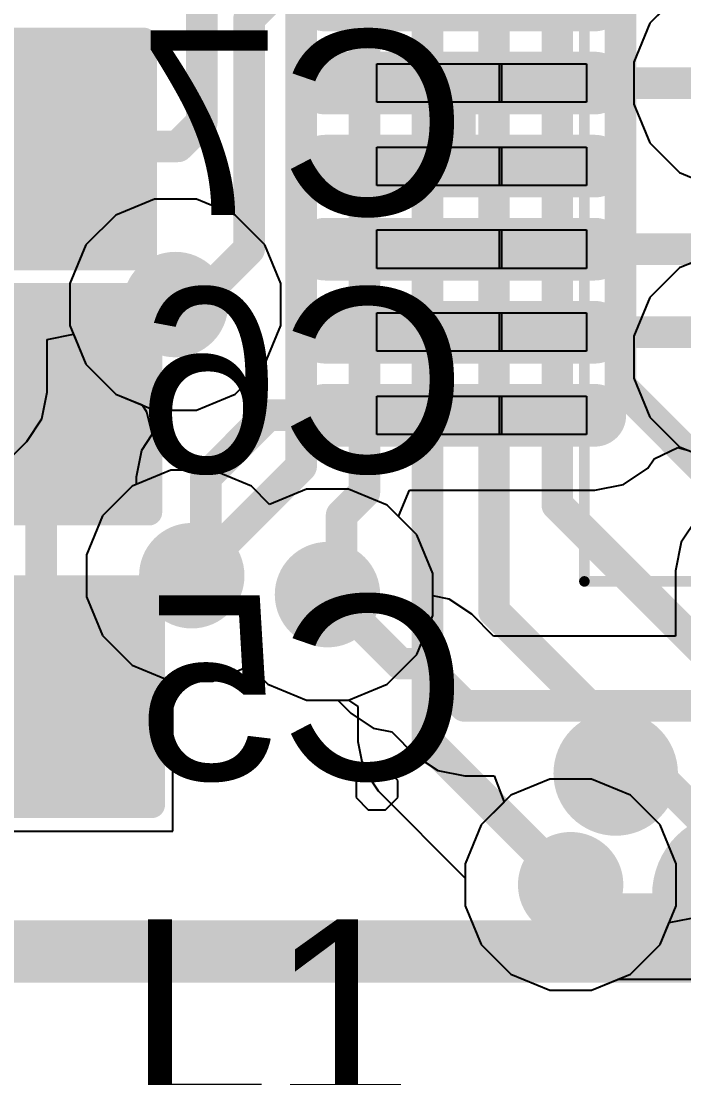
# Model space of a CAD drawing. Header units: inches. Extents: x -1 to 1.07, y -0.9 to 1.08.
# Drawn here: x -0.6433 to -0.5175, y -0.5216 to -0.3213 of the extents above; entities that cross this region are included whole.
import ezdxf

# ---------------------------------------------------------------- set-up
doc = ezdxf.new("R2010")
doc.units = ezdxf.units.IN
doc.header["$MEASUREMENT"] = 0
for name, color, linetype in [('BottomLayer', 5, 'Continuous'), ('BottomOverlay', 54, 'Continuous'), ('BottomPaste', 16, 'Continuous'), ('BottomSolder', 6, 'Continuous'), ('Mechanical15', 56, 'Continuous'), ('Mechanical6', 56, 'Continuous'), ('MidLayer1', 16, 'Continuous'), ('MidLayer2', 76, 'Continuous'), ('TopLayer', 1, 'Continuous'), ('TopOverlay', 2, 'Continuous'), ('TopPaste', 8, 'Continuous'), ('TopSolder', 216, 'Continuous'), ('ViaHoleLayer', 16, 'Continuous')]:
    doc.layers.add(name, color=color, linetype=linetype)
doc.styles.add('Arial', font='', dxfattribs={"height": 0.2})
doc.styles.get('Arial').set_extended_font_data('Arial')

# ---------------------------------------------------------------- blocks, each defined once
blk = doc.blocks.new('IC_V3S_22')
at = {"layer": 'TopLayer'}
h = blk.add_hatch(color=1, dxfattribs=at)
edge = h.paths.add_edge_path()
edge.add_arc((-0.31979, -0.1811), 0.003937, 90, 270)
edge.add_line((-0.31979, -0.185037), (-0.26861, -0.185037))
edge.add_arc((-0.26861, -0.1811), 0.003937, 270, 450)
edge.add_line((-0.26861, -0.177163), (-0.31979, -0.177163))
h = blk.add_hatch(color=1, dxfattribs=at)
edge = h.paths.add_edge_path()
edge.add_arc((-0.31979, -0.19685), 0.003937, 90, 270)
edge.add_line((-0.31979, -0.200787), (-0.26861, -0.200787))
edge.add_arc((-0.26861, -0.19685), 0.003937, 270, 450)
edge.add_line((-0.26861, -0.192913), (-0.31979, -0.192913))
h = blk.add_hatch(color=1, dxfattribs=at)
edge = h.paths.add_edge_path()
edge.add_arc((-0.31979, -0.2126), 0.003937, 90, 270)
edge.add_line((-0.31979, -0.216537), (-0.26861, -0.216537))
edge.add_arc((-0.26861, -0.2126), 0.003937, 270, 450)
edge.add_line((-0.26861, -0.208663), (-0.31979, -0.208663))
h = blk.add_hatch(color=1, dxfattribs=at)
edge = h.paths.add_edge_path()
edge.add_arc((-0.31979, -0.22835), 0.003937, 90, 270)
edge.add_line((-0.31979, -0.232287), (-0.26861, -0.232287))
edge.add_arc((-0.26861, -0.22835), 0.003937, 270, 450)
edge.add_line((-0.26861, -0.224413), (-0.31979, -0.224413))
h = blk.add_hatch(color=1, dxfattribs=at)
edge = h.paths.add_edge_path()
edge.add_arc((-0.31979, -0.2441), 0.003937, 90, 270)
edge.add_line((-0.31979, -0.248037), (-0.26861, -0.248037))
edge.add_arc((-0.26861, -0.2441), 0.003937, 270, 450)
edge.add_line((-0.26861, -0.240163), (-0.31979, -0.240163))
at = {"layer": 'TopPaste'}
h = blk.add_hatch(color=8, dxfattribs=at)
edge = h.paths.add_edge_path()
edge.add_arc((-0.31979, -0.1811), 0.003937, 90, 270)
edge.add_line((-0.31979, -0.185037), (-0.26861, -0.185037))
edge.add_arc((-0.26861, -0.1811), 0.003937, 270, 450)
edge.add_line((-0.26861, -0.177163), (-0.31979, -0.177163))
h = blk.add_hatch(color=8, dxfattribs=at)
edge = h.paths.add_edge_path()
edge.add_arc((-0.31979, -0.19685), 0.003937, 90, 270)
edge.add_line((-0.31979, -0.200787), (-0.26861, -0.200787))
edge.add_arc((-0.26861, -0.19685), 0.003937, 270, 450)
edge.add_line((-0.26861, -0.192913), (-0.31979, -0.192913))
h = blk.add_hatch(color=8, dxfattribs=at)
edge = h.paths.add_edge_path()
edge.add_arc((-0.31979, -0.2126), 0.003937, 90, 270)
edge.add_line((-0.31979, -0.216537), (-0.26861, -0.216537))
edge.add_arc((-0.26861, -0.2126), 0.003937, 270, 450)
edge.add_line((-0.26861, -0.208663), (-0.31979, -0.208663))
h = blk.add_hatch(color=8, dxfattribs=at)
edge = h.paths.add_edge_path()
edge.add_arc((-0.31979, -0.22835), 0.003937, 90, 270)
edge.add_line((-0.31979, -0.232287), (-0.26861, -0.232287))
edge.add_arc((-0.26861, -0.22835), 0.003937, 270, 450)
edge.add_line((-0.26861, -0.224413), (-0.31979, -0.224413))
h = blk.add_hatch(color=8, dxfattribs=at)
edge = h.paths.add_edge_path()
edge.add_arc((-0.31979, -0.2441), 0.003937, 90, 270)
edge.add_line((-0.31979, -0.248037), (-0.26861, -0.248037))
edge.add_arc((-0.26861, -0.2441), 0.003937, 270, 450)
edge.add_line((-0.26861, -0.240163), (-0.31979, -0.240163))
at = {"layer": 'TopSolder'}
h = blk.add_hatch(color=216, dxfattribs=at)
edge = h.paths.add_edge_path()
edge.add_arc((-0.31979, -0.16535), 0.005937, 90, 270)
edge.add_line((-0.31979, -0.171287), (-0.26861, -0.171287))
edge.add_arc((-0.26861, -0.16535), 0.005937, 270, 450)
edge.add_line((-0.26861, -0.159413), (-0.31979, -0.159413))
h = blk.add_hatch(color=216, dxfattribs=at)
edge = h.paths.add_edge_path()
edge.add_arc((-0.31979, -0.1811), 0.005937, 90, 270)
edge.add_line((-0.31979, -0.187037), (-0.26861, -0.187037))
edge.add_arc((-0.26861, -0.1811), 0.005937, 270, 450)
edge.add_line((-0.26861, -0.175163), (-0.31979, -0.175163))
h = blk.add_hatch(color=216, dxfattribs=at)
edge = h.paths.add_edge_path()
edge.add_arc((-0.31979, -0.19685), 0.005937, 90, 270)
edge.add_line((-0.31979, -0.202787), (-0.26861, -0.202787))
edge.add_arc((-0.26861, -0.19685), 0.005937, 270, 450)
edge.add_line((-0.26861, -0.190913), (-0.31979, -0.190913))
h = blk.add_hatch(color=216, dxfattribs=at)
edge = h.paths.add_edge_path()
edge.add_arc((-0.31979, -0.2126), 0.005937, 90, 270)
edge.add_line((-0.31979, -0.218537), (-0.26861, -0.218537))
edge.add_arc((-0.26861, -0.2126), 0.005937, 270, 450)
edge.add_line((-0.26861, -0.206663), (-0.31979, -0.206663))
h = blk.add_hatch(color=216, dxfattribs=at)
edge = h.paths.add_edge_path()
edge.add_arc((-0.31979, -0.22835), 0.005937, 90, 270)
edge.add_line((-0.31979, -0.234287), (-0.26861, -0.234287))
edge.add_arc((-0.26861, -0.22835), 0.005937, 270, 450)
edge.add_line((-0.26861, -0.222413), (-0.31979, -0.222413))
h = blk.add_hatch(color=216, dxfattribs=at)
edge = h.paths.add_edge_path()
edge.add_arc((-0.31979, -0.2441), 0.005937, 90, 270)
edge.add_line((-0.31979, -0.250037), (-0.26861, -0.250037))
edge.add_arc((-0.26861, -0.2441), 0.005937, 270, 450)
edge.add_line((-0.26861, -0.238163), (-0.31979, -0.238163))
at = {"layer": 'Mechanical15'}
for p, q in [((-0.309961, -0.184742), (-0.309961, -0.177458)), ((-0.309961, -0.177458), (-0.286339, -0.177458)), ((-0.286732, -0.184742), (-0.286732, -0.177458)), ((-0.286732, -0.177458), (-0.270197, -0.177458)), ((-0.286339, -0.177458), (-0.286339, -0.184742)), ((-0.270197, -0.177458), (-0.270197, -0.184742)), ((-0.309961, -0.184742), (-0.309961, -0.184742)), ((-0.286339, -0.184742), (-0.309961, -0.184742)), ((-0.286732, -0.184742), (-0.286732, -0.184742)), ((-0.270197, -0.184742), (-0.286732, -0.184742)), ((-0.309961, -0.200542), (-0.309961, -0.193258)), ((-0.309961, -0.193258), (-0.286339, -0.193258)), ((-0.286732, -0.200542), (-0.286732, -0.193258)), ((-0.286732, -0.193258), (-0.270197, -0.193258)), ((-0.286339, -0.193258), (-0.286339, -0.200542)), ((-0.270197, -0.193258), (-0.270197, -0.200542)), ((-0.309961, -0.200542), (-0.309961, -0.200542)), ((-0.286339, -0.200542), (-0.309961, -0.200542)), ((-0.286732, -0.200542), (-0.286732, -0.200542)), ((-0.270197, -0.200542), (-0.286732, -0.200542)), ((-0.309961, -0.216242), (-0.309961, -0.208958)), ((-0.309961, -0.208958), (-0.286339, -0.208958)), ((-0.286732, -0.216242), (-0.286732, -0.208958)), ((-0.286732, -0.208958), (-0.270197, -0.208958)), ((-0.286339, -0.208958), (-0.286339, -0.216242)), ((-0.270197, -0.208958), (-0.270197, -0.216242)), ((-0.309961, -0.216242), (-0.309961, -0.216242)), ((-0.286339, -0.216242), (-0.309961, -0.216242)), ((-0.286732, -0.216242), (-0.286732, -0.216242)), ((-0.270197, -0.216242), (-0.286732, -0.216242)), ((-0.309961, -0.231942), (-0.309961, -0.224658)), ((-0.309961, -0.224658), (-0.286339, -0.224658)), ((-0.286732, -0.231942), (-0.286732, -0.224658)), ((-0.286732, -0.224658), (-0.270197, -0.224658)), ((-0.286339, -0.224658), (-0.286339, -0.231942)), ((-0.270197, -0.224658), (-0.270197, -0.231942)), ((-0.309961, -0.231942), (-0.309961, -0.231942)), ((-0.286339, -0.231942), (-0.309961, -0.231942)), ((-0.286732, -0.231942), (-0.286732, -0.231942)), ((-0.270197, -0.231942), (-0.286732, -0.231942)), ((-0.309961, -0.247742), (-0.309961, -0.240458)), ((-0.309961, -0.240458), (-0.286339, -0.240458)), ((-0.286732, -0.247742), (-0.286732, -0.240458)), ((-0.286732, -0.240458), (-0.270197, -0.240458)), ((-0.286339, -0.240458), (-0.286339, -0.247742)), ((-0.270197, -0.240458), (-0.270197, -0.247742)), ((-0.309961, -0.247742), (-0.309961, -0.247742)), ((-0.286339, -0.247742), (-0.309961, -0.247742)), ((-0.286732, -0.247742), (-0.286732, -0.247742)), ((-0.270197, -0.247742), (-0.286732, -0.247742)), ((-0.311591, -0.311022), (-0.313899, -0.313329)), ((-0.308329, -0.311022), (-0.311591, -0.311022)), ((-0.306022, -0.313329), (-0.308329, -0.311022)), ((-0.313899, -0.313329), (-0.313899, -0.31496)), ((-0.306022, -0.31496), (-0.306022, -0.313329)), ((-0.313899, -0.31496), (-0.313899, -0.316591)), ((-0.306022, -0.31496), (-0.306022, -0.31496)), ((-0.306022, -0.316591), (-0.306022, -0.31496)), ((-0.306022, -0.31496), (-0.306022, -0.31496)), ((-0.313899, -0.316591), (-0.311591, -0.318898)), ((-0.308329, -0.318898), (-0.306022, -0.316591)), ((-0.311591, -0.318898), (-0.308329, -0.318898))]:
    blk.add_line(p, q, dxfattribs=at)
for points in [[(-0.270591, -0.275591, 0.002, 0.002, 0), (-0.270591, 0.275591, 0.002, 0.002, 0)], [(-0.270591, -0.275591, 0.002, 0.002, 0), (0.280591, -0.275591, 0.002, 0.002, 0)]]:
    blk.add_lwpolyline(points, format="xyseb", dxfattribs=at)
blk.add_lwpolyline([(-0.271091, -0.275591, 0.001, 0.001, 1), (-0.270091, -0.275591, 0.001, 0.001, 1)], format="xyseb", close=True, dxfattribs=at)
blk.add_lwpolyline([(-0.271091, -0.275591, 0.001, 0.001, 1), (-0.270091, -0.275591, 0.001, 0.001, 1)], format="xyseb", close=True, dxfattribs=at)
at = {"layer": 'Mechanical6'}
for points in [[(-0.23413, -0.335, 0.015748, 0.015748, 1), (-0.24987, -0.335, 0.015748, 0.015748, 1)], [(-0.253807, -0.335, 0.007874, 0.007874, 1), (-0.245933, -0.335, 0.007874, 0.007874, 1)]]:
    blk.add_lwpolyline(points, format="xyseb", close=True, dxfattribs=at)
at = {"layer": 'TopOverlay'}
blk.add_lwpolyline([(-0.2646, -0.3061, 0.011811, 0.011811, -236.2698449), (-0.2647, -0.3061, 0.011811, 0.011811, 0)], format="xyseb", dxfattribs=at)
for points in [[(-0.267653, -0.3061, 0.005906, 0.005906, 1), (-0.261747, -0.3061, 0.005906, 0.005906, 1)], [(-0.267553, -0.3061, 0.005906, 0.005906, 1), (-0.261647, -0.3061, 0.005906, 0.005906, 1)]]:
    blk.add_lwpolyline(points, format="xyseb", close=True, dxfattribs=at)
blk = doc.blocks.new('C0603_S_B_122')
at = {"layer": 'BottomLayer'}
for points in [[(-0.015, 0.015), (0.015, 0.015), (0.015, -0.015), (-0.015, -0.015)], [(0.04, 0.015), (0.07, 0.015), (0.07, -0.015), (0.04, -0.015)]]:
    blk.add_hatch(color=5, dxfattribs=at).paths.add_polyline_path(points)
at = {"layer": 'BottomPaste'}
for points in [[(-0.015, 0.015), (0.015, 0.015), (0.015, -0.015), (-0.015, -0.015)], [(0.04, 0.015), (0.07, 0.015), (0.07, -0.015), (0.04, -0.015)]]:
    blk.add_hatch(color=16, dxfattribs=at).paths.add_polyline_path(points)
at = {"layer": 'BottomSolder'}
for points in [[(-0.019, 0.019), (0.019, 0.019), (0.019, -0.019), (-0.019, -0.019)], [(0.036, 0.019), (0.074, 0.019), (0.074, -0.019), (0.036, -0.019)]]:
    blk.add_hatch(color=6, dxfattribs=at).paths.add_polyline_path(points)
at = {"layer": 'BottomOverlay'}
for points in [[(0.014, 0.021, 0.005, 0.005, 0), (-0.02, 0.021, 0.005, 0.005, 0)], [(-0.02, 0.01, 0.005, 0.005, 0), (-0.02, 0.021, 0.005, 0.005, 0)], [(0.076, 0.021, 0.005, 0.005, 0), (0.041, 0.021, 0.005, 0.005, 0)], [(0.076, 0.021, 0.005, 0.005, 0), (0.076, 0.011, 0.005, 0.005, 0)], [(-0.02, 0.01, 0.005, 0.005, 0), (-0.02, -0.02, 0.005, 0.005, 0)], [(0.076, -0.02, 0.005, 0.005, 0), (0.076, 0.011, 0.005, 0.005, 0)], [(0.02362, 0.00787, 0.005, 0.005, 0), (0.02362, -0.00787, 0.005, 0.005, 0)], [(0.0315, 0.00787, 0.005, 0.005, 0), (0.0315, -0.00787, 0.005, 0.005, 0)], [(0.015, -0.02, 0.005, 0.005, 0), (-0.02, -0.02, 0.005, 0.005, 0)], [(0.076, -0.02, 0.005, 0.005, 0), (0.04, -0.02, 0.005, 0.005, 0)]]:
    blk.add_lwpolyline(points, format="xyseb", dxfattribs=at)
for points in [[(-0.02125, 0.021, 0.0025, 0.0025, 1), (-0.01875, 0.021, 0.0025, 0.0025, 1)], [(-0.02125, 0.021, 0.0025, 0.0025, 1), (-0.01875, 0.021, 0.0025, 0.0025, 1)], [(0.01275, 0.021, 0.0025, 0.0025, 1), (0.01525, 0.021, 0.0025, 0.0025, 1)], [(0.03975, 0.021, 0.0025, 0.0025, 1), (0.04225, 0.021, 0.0025, 0.0025, 1)], [(0.07475, 0.021, 0.0025, 0.0025, 1), (0.07725, 0.021, 0.0025, 0.0025, 1)], [(0.07475, 0.021, 0.0025, 0.0025, 1), (0.07725, 0.021, 0.0025, 0.0025, 1)], [(-0.02125, 0.01, 0.0025, 0.0025, 1), (-0.01875, 0.01, 0.0025, 0.0025, 1)], [(-0.02125, 0.01, 0.0025, 0.0025, 1), (-0.01875, 0.01, 0.0025, 0.0025, 1)], [(0.07475, 0.011, 0.0025, 0.0025, 1), (0.07725, 0.011, 0.0025, 0.0025, 1)], [(0.07475, 0.011, 0.0025, 0.0025, 1), (0.07725, 0.011, 0.0025, 0.0025, 1)], [(0.02237, 0.00787, 0.0025, 0.0025, 1), (0.02487, 0.00787, 0.0025, 0.0025, 1)], [(0.03025, 0.00787, 0.0025, 0.0025, 1), (0.03275, 0.00787, 0.0025, 0.0025, 1)], [(0.02237, -0.00787, 0.0025, 0.0025, 1), (0.02487, -0.00787, 0.0025, 0.0025, 1)], [(0.03025, -0.00787, 0.0025, 0.0025, 1), (0.03275, -0.00787, 0.0025, 0.0025, 1)], [(-0.02125, -0.02, 0.0025, 0.0025, 1), (-0.01875, -0.02, 0.0025, 0.0025, 1)], [(-0.02125, -0.02, 0.0025, 0.0025, 1), (-0.01875, -0.02, 0.0025, 0.0025, 1)], [(0.01375, -0.02, 0.0025, 0.0025, 1), (0.01625, -0.02, 0.0025, 0.0025, 1)], [(0.03875, -0.02, 0.0025, 0.0025, 1), (0.04125, -0.02, 0.0025, 0.0025, 1)], [(0.07475, -0.02, 0.0025, 0.0025, 1), (0.07725, -0.02, 0.0025, 0.0025, 1)], [(0.07475, -0.02, 0.0025, 0.0025, 1), (0.07725, -0.02, 0.0025, 0.0025, 1)]]:
    blk.add_lwpolyline(points, format="xyseb", close=True, dxfattribs=at)
blk = doc.blocks.new('C0603_S_B_123')
at = {"layer": 'BottomLayer'}
for points in [[(-0.015, 0.015), (0.015, 0.015), (0.015, -0.015), (-0.015, -0.015)], [(0.04, 0.015), (0.07, 0.015), (0.07, -0.015), (0.04, -0.015)]]:
    blk.add_hatch(color=5, dxfattribs=at).paths.add_polyline_path(points)
at = {"layer": 'BottomPaste'}
for points in [[(-0.015, 0.015), (0.015, 0.015), (0.015, -0.015), (-0.015, -0.015)], [(0.04, 0.015), (0.07, 0.015), (0.07, -0.015), (0.04, -0.015)]]:
    blk.add_hatch(color=16, dxfattribs=at).paths.add_polyline_path(points)
at = {"layer": 'BottomSolder'}
for points in [[(-0.019, 0.019), (0.019, 0.019), (0.019, -0.019), (-0.019, -0.019)], [(0.036, 0.019), (0.074, 0.019), (0.074, -0.019), (0.036, -0.019)]]:
    blk.add_hatch(color=6, dxfattribs=at).paths.add_polyline_path(points)
at = {"layer": 'BottomOverlay'}
for points in [[(-0.02, 0.021, 0.005, 0.005, 0), (0.014, 0.021, 0.005, 0.005, 0)], [(-0.02, 0.021, 0.005, 0.005, 0), (-0.02, 0.01, 0.005, 0.005, 0)], [(0.041, 0.021, 0.005, 0.005, 0), (0.076, 0.021, 0.005, 0.005, 0)], [(0.076, 0.011, 0.005, 0.005, 0), (0.076, 0.021, 0.005, 0.005, 0)], [(-0.02, -0.02, 0.005, 0.005, 0), (-0.02, 0.01, 0.005, 0.005, 0)], [(0.076, 0.011, 0.005, 0.005, 0), (0.076, -0.02, 0.005, 0.005, 0)], [(0.02362, -0.00787, 0.005, 0.005, 0), (0.02362, 0.00787, 0.005, 0.005, 0)], [(0.0315, -0.00787, 0.005, 0.005, 0), (0.0315, 0.00787, 0.005, 0.005, 0)], [(-0.02, -0.02, 0.005, 0.005, 0), (0.015, -0.02, 0.005, 0.005, 0)], [(0.04, -0.02, 0.005, 0.005, 0), (0.076, -0.02, 0.005, 0.005, 0)]]:
    blk.add_lwpolyline(points, format="xyseb", dxfattribs=at)
for points in [[(-0.02125, 0.021, 0.0025, 0.0025, 1), (-0.01875, 0.021, 0.0025, 0.0025, 1)], [(-0.02125, 0.021, 0.0025, 0.0025, 1), (-0.01875, 0.021, 0.0025, 0.0025, 1)], [(0.01275, 0.021, 0.0025, 0.0025, 1), (0.01525, 0.021, 0.0025, 0.0025, 1)], [(0.03975, 0.021, 0.0025, 0.0025, 1), (0.04225, 0.021, 0.0025, 0.0025, 1)], [(0.07475, 0.021, 0.0025, 0.0025, 1), (0.07725, 0.021, 0.0025, 0.0025, 1)], [(0.07475, 0.021, 0.0025, 0.0025, 1), (0.07725, 0.021, 0.0025, 0.0025, 1)], [(-0.02125, 0.01, 0.0025, 0.0025, 1), (-0.01875, 0.01, 0.0025, 0.0025, 1)], [(-0.02125, 0.01, 0.0025, 0.0025, 1), (-0.01875, 0.01, 0.0025, 0.0025, 1)], [(0.07475, 0.011, 0.0025, 0.0025, 1), (0.07725, 0.011, 0.0025, 0.0025, 1)], [(0.07475, 0.011, 0.0025, 0.0025, 1), (0.07725, 0.011, 0.0025, 0.0025, 1)], [(0.02237, 0.00787, 0.0025, 0.0025, 1), (0.02487, 0.00787, 0.0025, 0.0025, 1)], [(0.03025, 0.00787, 0.0025, 0.0025, 1), (0.03275, 0.00787, 0.0025, 0.0025, 1)], [(0.02237, -0.00787, 0.0025, 0.0025, 1), (0.02487, -0.00787, 0.0025, 0.0025, 1)], [(0.03025, -0.00787, 0.0025, 0.0025, 1), (0.03275, -0.00787, 0.0025, 0.0025, 1)], [(-0.02125, -0.02, 0.0025, 0.0025, 1), (-0.01875, -0.02, 0.0025, 0.0025, 1)], [(-0.02125, -0.02, 0.0025, 0.0025, 1), (-0.01875, -0.02, 0.0025, 0.0025, 1)], [(0.01375, -0.02, 0.0025, 0.0025, 1), (0.01625, -0.02, 0.0025, 0.0025, 1)], [(0.03875, -0.02, 0.0025, 0.0025, 1), (0.04125, -0.02, 0.0025, 0.0025, 1)], [(0.07475, -0.02, 0.0025, 0.0025, 1), (0.07725, -0.02, 0.0025, 0.0025, 1)], [(0.07475, -0.02, 0.0025, 0.0025, 1), (0.07725, -0.02, 0.0025, 0.0025, 1)]]:
    blk.add_lwpolyline(points, format="xyseb", close=True, dxfattribs=at)
blk = doc.blocks.new('C0603_S_B_124')
at = {"layer": 'BottomLayer'}
for points in [[(-0.015, 0.015), (0.015, 0.015), (0.015, -0.015), (-0.015, -0.015)], [(0.04, 0.015), (0.07, 0.015), (0.07, -0.015), (0.04, -0.015)]]:
    blk.add_hatch(color=5, dxfattribs=at).paths.add_polyline_path(points)
at = {"layer": 'BottomPaste'}
for points in [[(-0.015, 0.015), (0.015, 0.015), (0.015, -0.015), (-0.015, -0.015)], [(0.04, 0.015), (0.07, 0.015), (0.07, -0.015), (0.04, -0.015)]]:
    blk.add_hatch(color=16, dxfattribs=at).paths.add_polyline_path(points)
at = {"layer": 'BottomSolder'}
for points in [[(-0.019, 0.019), (0.019, 0.019), (0.019, -0.019), (-0.019, -0.019)], [(0.036, 0.019), (0.074, 0.019), (0.074, -0.019), (0.036, -0.019)]]:
    blk.add_hatch(color=6, dxfattribs=at).paths.add_polyline_path(points)
at = {"layer": 'BottomOverlay'}
for points in [[(-0.02, 0.021, 0.005, 0.005, 0), (0.014, 0.021, 0.005, 0.005, 0)], [(-0.02, 0.021, 0.005, 0.005, 0), (-0.02, 0.01, 0.005, 0.005, 0)], [(0.041, 0.021, 0.005, 0.005, 0), (0.076, 0.021, 0.005, 0.005, 0)], [(0.076, 0.011, 0.005, 0.005, 0), (0.076, 0.021, 0.005, 0.005, 0)], [(-0.02, -0.02, 0.005, 0.005, 0), (-0.02, 0.01, 0.005, 0.005, 0)], [(0.076, 0.011, 0.005, 0.005, 0), (0.076, -0.02, 0.005, 0.005, 0)], [(0.02362, 0.00787, 0.005, 0.005, 0), (0.02362, -0.00787, 0.005, 0.005, 0)], [(0.0315, -0.00787, 0.005, 0.005, 0), (0.0315, 0.00787, 0.005, 0.005, 0)], [(-0.02, -0.02, 0.005, 0.005, 0), (0.015, -0.02, 0.005, 0.005, 0)], [(0.04, -0.02, 0.005, 0.005, 0), (0.076, -0.02, 0.005, 0.005, 0)]]:
    blk.add_lwpolyline(points, format="xyseb", dxfattribs=at)
for points in [[(-0.02125, 0.021, 0.0025, 0.0025, 1), (-0.01875, 0.021, 0.0025, 0.0025, 1)], [(-0.02125, 0.021, 0.0025, 0.0025, 1), (-0.01875, 0.021, 0.0025, 0.0025, 1)], [(0.01275, 0.021, 0.0025, 0.0025, 1), (0.01525, 0.021, 0.0025, 0.0025, 1)], [(0.03975, 0.021, 0.0025, 0.0025, 1), (0.04225, 0.021, 0.0025, 0.0025, 1)], [(0.07475, 0.021, 0.0025, 0.0025, 1), (0.07725, 0.021, 0.0025, 0.0025, 1)], [(0.07475, 0.021, 0.0025, 0.0025, 1), (0.07725, 0.021, 0.0025, 0.0025, 1)], [(-0.02125, 0.01, 0.0025, 0.0025, 1), (-0.01875, 0.01, 0.0025, 0.0025, 1)], [(-0.02125, 0.01, 0.0025, 0.0025, 1), (-0.01875, 0.01, 0.0025, 0.0025, 1)], [(0.07475, 0.011, 0.0025, 0.0025, 1), (0.07725, 0.011, 0.0025, 0.0025, 1)], [(0.07475, 0.011, 0.0025, 0.0025, 1), (0.07725, 0.011, 0.0025, 0.0025, 1)], [(0.02237, 0.00787, 0.0025, 0.0025, 1), (0.02487, 0.00787, 0.0025, 0.0025, 1)], [(0.03025, 0.00787, 0.0025, 0.0025, 1), (0.03275, 0.00787, 0.0025, 0.0025, 1)], [(0.02237, -0.00787, 0.0025, 0.0025, 1), (0.02487, -0.00787, 0.0025, 0.0025, 1)], [(0.03025, -0.00787, 0.0025, 0.0025, 1), (0.03275, -0.00787, 0.0025, 0.0025, 1)], [(-0.02125, -0.02, 0.0025, 0.0025, 1), (-0.01875, -0.02, 0.0025, 0.0025, 1)], [(-0.02125, -0.02, 0.0025, 0.0025, 1), (-0.01875, -0.02, 0.0025, 0.0025, 1)], [(0.01375, -0.02, 0.0025, 0.0025, 1), (0.01625, -0.02, 0.0025, 0.0025, 1)], [(0.03875, -0.02, 0.0025, 0.0025, 1), (0.04125, -0.02, 0.0025, 0.0025, 1)], [(0.07475, -0.02, 0.0025, 0.0025, 1), (0.07725, -0.02, 0.0025, 0.0025, 1)], [(0.07475, -0.02, 0.0025, 0.0025, 1), (0.07725, -0.02, 0.0025, 0.0025, 1)]]:
    blk.add_lwpolyline(points, format="xyseb", close=True, dxfattribs=at)

msp = doc.modelspace()

# ---------------------------------------------------------------- hatches: boundary and pattern name
at = {"layer": 'BottomLayer'}
h = msp.add_hatch(color=5, dxfattribs=at)
edge = h.paths.add_edge_path()
edge.add_arc((-0.614, -0.375), 0.01, 0, 360)
h = msp.add_hatch(color=5, dxfattribs=at)
edge = h.paths.add_edge_path()
edge.add_arc((-0.61089, -0.42641), 0.01, 0, 360)
h = msp.add_hatch(color=5, dxfattribs=at)
edge = h.paths.add_edge_path()
edge.add_arc((-0.58514, -0.43), 0.01, 0, 360)
h = msp.add_hatch(color=5, dxfattribs=at)
edge = h.paths.add_edge_path()
edge.add_arc((-0.539, -0.485), 0.01, 0, 360)
at = {"layer": 'MidLayer1'}
h = msp.add_hatch(color=16, dxfattribs=at)
edge = h.paths.add_edge_path()
edge.add_arc((-0.614, -0.375), 0.01, 0, 360)
h = msp.add_hatch(color=16, dxfattribs=at)
edge = h.paths.add_edge_path()
edge.add_arc((-0.61089, -0.42641), 0.01, 0, 360)
h = msp.add_hatch(color=16, dxfattribs=at)
edge = h.paths.add_edge_path()
edge.add_arc((-0.58514, -0.43), 0.01, 0, 360)
h = msp.add_hatch(color=16, dxfattribs=at)
edge = h.paths.add_edge_path()
edge.add_arc((-0.539, -0.485), 0.01, 0, 360)
at = {"layer": 'MidLayer2'}
h = msp.add_hatch(color=76, dxfattribs=at)
edge = h.paths.add_edge_path()
edge.add_arc((-0.614, -0.375), 0.01, 0, 360)
h = msp.add_hatch(color=76, dxfattribs=at)
edge = h.paths.add_edge_path()
edge.add_arc((-0.61089, -0.42641), 0.01, 0, 360)
h = msp.add_hatch(color=76, dxfattribs=at)
edge = h.paths.add_edge_path()
edge.add_arc((-0.58514, -0.43), 0.01, 0, 360)
h = msp.add_hatch(color=76, dxfattribs=at)
edge = h.paths.add_edge_path()
edge.add_arc((-0.539, -0.485), 0.01, 0, 360)
at = {"layer": 'TopLayer'}
h = msp.add_hatch(color=1, dxfattribs=at)
edge = h.paths.add_edge_path()
edge.add_arc((-0.614, -0.375), 0.01, 0, 360)
h = msp.add_hatch(color=1, dxfattribs=at)
edge = h.paths.add_edge_path()
edge.add_arc((-0.61089, -0.42641), 0.01, 0, 360)
h = msp.add_hatch(color=1, dxfattribs=at)
edge = h.paths.add_edge_path()
edge.add_arc((-0.58514, -0.43), 0.01, 0, 360)
h = msp.add_hatch(color=1, dxfattribs=at)
edge = h.paths.add_edge_path()
edge.add_arc((-0.539, -0.485), 0.01, 0, 360)
at = {"layer": 'ViaHoleLayer'}
h = msp.add_hatch(color=16, dxfattribs=at)
edge = h.paths.add_edge_path()
edge.add_arc((-0.614, -0.375), 0.005, 0, 360)
h = msp.add_hatch(color=16, dxfattribs=at)
edge = h.paths.add_edge_path()
edge.add_arc((-0.61089, -0.42641), 0.005, 0, 360)
h = msp.add_hatch(color=16, dxfattribs=at)
edge = h.paths.add_edge_path()
edge.add_arc((-0.58514, -0.43), 0.005, 0, 360)
h = msp.add_hatch(color=16, dxfattribs=at)
edge = h.paths.add_edge_path()
edge.add_arc((-0.539, -0.485), 0.005, 0, 360)

# ---------------------------------------------------------------- linework, layer by layer
at = {"layer": 'BottomLayer'}
for p, q in [((-0.60691, -0.44641), (-0.59991, -0.44351)), ((-0.59991, -0.44351), (-0.59647, -0.44696)), ((-0.61447, -0.47487), (-0.61447, -0.44641)), ((-0.61447, -0.44641), (-0.60691, -0.44641)), ((-0.59647, -0.44696), (-0.58912, -0.45)), ((-0.58912, -0.45), (-0.58116, -0.45)), ((-0.58116, -0.45), (-0.5794, -0.45118)), ((-0.5794, -0.45118), (-0.5794, -0.45786)), ((-0.5794, -0.45786), (-0.57839, -0.46293)), ((-0.57839, -0.46293), (-0.57551, -0.46723)), ((-0.57551, -0.46723), (-0.559, -0.48374)), ((-0.66447, -0.47487), (-0.61447, -0.47487)), ((-0.559, -0.48374), (-0.559, -0.48898)), ((-0.559, -0.48898), (-0.55596, -0.49633)), ((-0.52204, -0.49633), (-0.52032, -0.49217)), ((-0.52032, -0.49217), (-0.51443, -0.491)), ((-0.55596, -0.49633), (-0.55033, -0.50196)), ((-0.52767, -0.50196), (-0.52204, -0.49633)), ((-0.55033, -0.50196), (-0.54298, -0.505)), ((-0.53502, -0.505), (-0.52767, -0.50196)), ((-0.54298, -0.505), (-0.53502, -0.505))]:
    msp.add_line(p, q, dxfattribs=at)
for points in [[(-0.52953, -0.39047, 0.006, 0.006, 0), (-0.52953, 0.61937, 0.006, 0.006, 0)], [(-0.54153, -0.41299, 0.006, 0.006, 0), (-0.54153, 0.6144, 0.006, 0.006, 0)], [(-0.55354, -0.43314, 0.006, 0.006, 0), (-0.55354, 0.59575, 0.006, 0.006, 0)], [(-0.56614, -0.45786, 0.006, 0.006, 0), (-0.56614, 0.57814, 0.006, 0.006, 0)], [(-0.57814, -0.41063, 0.006, 0.006, 0), (-0.57814, 0.56011, 0.006, 0.006, 0)], [(-0.59014, -0.40566, 0.006, 0.006, 0), (-0.59014, 0.55514, 0.006, 0.006, 0)], [(-0.609, -0.34049, 0.006, 0.006, 0), (-0.609, -0.27802, 0.006, 0.006, 0)], [(-0.61351, -0.345, 0.006, 0.006, 0), (-0.609, -0.34049, 0.006, 0.006, 0)], [(-0.64, -0.345, 0.006, 0.006, 0), (-0.61351, -0.345, 0.006, 0.006, 0)], [(-0.61668, -0.37768, 0.006, 0.006, 0), (-0.614, -0.375, 0.006, 0.006, 0)], [(-0.63947, -0.39386, 0.006, 0.006, 0), (-0.62329, -0.37768, 0.006, 0.006, 0)], [(-0.62329, -0.37768, 0.006, 0.006, 0), (-0.61668, -0.37768, 0.006, 0.006, 0)], [(-0.52953, -0.39047, 0.006, 0.006, 0), (-0.42, -0.5, 0.006, 0.006, 0)], [(-0.64, -0.40447, 0.006, 0.006, 0), (-0.64, -0.39439, 0.006, 0.006, 0)], [(-0.63947, -0.44987, 0.006, 0.006, 0), (-0.63947, -0.39386, 0.006, 0.006, 0)], [(-0.61089, -0.42641, 0.006, 0.006, 0), (-0.59014, -0.40566, 0.006, 0.006, 0)], [(-0.58246, -0.41495, 0.006, 0.006, 0), (-0.57814, -0.41063, 0.006, 0.006, 0)], [(-0.54153, -0.41299, 0.006, 0.006, 0), (-0.45452, -0.5, 0.006, 0.006, 0)], [(-0.58246, -0.42732, 0.006, 0.006, 0), (-0.58246, -0.41495, 0.006, 0.006, 0)], [(-0.58514, -0.43, 0.006, 0.006, 0), (-0.58246, -0.42732, 0.006, 0.006, 0)], [(-0.55354, -0.43314, 0.006, 0.006, 0), (-0.48593, -0.50075, 0.006, 0.006, 0)], [(-0.56614, -0.45786, 0.006, 0.006, 0), (-0.539, -0.485, 0.006, 0.006, 0)]]:
    msp.add_lwpolyline(points, format="xyseb", dxfattribs=at)
for points in [[(-0.6105, -0.34049, 0.003, 0.003, 1), (-0.6075, -0.34049, 0.003, 0.003, 1)], [(-0.6105, -0.34049, 0.003, 0.003, 1), (-0.6075, -0.34049, 0.003, 0.003, 1)], [(-0.6415, -0.345, 0.003, 0.003, 1), (-0.6385, -0.345, 0.003, 0.003, 1)], [(-0.61501, -0.345, 0.003, 0.003, 1), (-0.61201, -0.345, 0.003, 0.003, 1)], [(-0.61501, -0.345, 0.003, 0.003, 1), (-0.61201, -0.345, 0.003, 0.003, 1)], [(-0.6155, -0.375, 0.003, 0.003, 1), (-0.6125, -0.375, 0.003, 0.003, 1)], [(-0.62479, -0.37768, 0.003, 0.003, 1), (-0.62179, -0.37768, 0.003, 0.003, 1)], [(-0.62479, -0.37768, 0.003, 0.003, 1), (-0.62179, -0.37768, 0.003, 0.003, 1)], [(-0.61818, -0.37768, 0.003, 0.003, 1), (-0.61518, -0.37768, 0.003, 0.003, 1)], [(-0.61818, -0.37768, 0.003, 0.003, 1), (-0.61518, -0.37768, 0.003, 0.003, 1)], [(-0.53103, -0.39047, 0.003, 0.003, 1), (-0.52803, -0.39047, 0.003, 0.003, 1)], [(-0.53103, -0.39047, 0.003, 0.003, 1), (-0.52803, -0.39047, 0.003, 0.003, 1)], [(-0.6415, -0.39439, 0.003, 0.003, 1), (-0.6385, -0.39439, 0.003, 0.003, 1)], [(-0.64097, -0.39386, 0.003, 0.003, 1), (-0.63797, -0.39386, 0.003, 0.003, 1)], [(-0.64097, -0.39386, 0.003, 0.003, 1), (-0.63797, -0.39386, 0.003, 0.003, 1)], [(-0.6415, -0.40447, 0.003, 0.003, 1), (-0.6385, -0.40447, 0.003, 0.003, 1)], [(-0.59164, -0.40566, 0.003, 0.003, 1), (-0.58864, -0.40566, 0.003, 0.003, 1)], [(-0.59164, -0.40566, 0.003, 0.003, 1), (-0.58864, -0.40566, 0.003, 0.003, 1)], [(-0.57964, -0.41063, 0.003, 0.003, 1), (-0.57664, -0.41063, 0.003, 0.003, 1)], [(-0.57964, -0.41063, 0.003, 0.003, 1), (-0.57664, -0.41063, 0.003, 0.003, 1)], [(-0.54303, -0.41299, 0.003, 0.003, 1), (-0.54003, -0.41299, 0.003, 0.003, 1)], [(-0.54303, -0.41299, 0.003, 0.003, 1), (-0.54003, -0.41299, 0.003, 0.003, 1)], [(-0.58396, -0.41495, 0.003, 0.003, 1), (-0.58096, -0.41495, 0.003, 0.003, 1)], [(-0.58396, -0.41495, 0.003, 0.003, 1), (-0.58096, -0.41495, 0.003, 0.003, 1)], [(-0.61239, -0.42641, 0.003, 0.003, 1), (-0.60939, -0.42641, 0.003, 0.003, 1)], [(-0.58396, -0.42732, 0.003, 0.003, 1), (-0.58096, -0.42732, 0.003, 0.003, 1)], [(-0.58396, -0.42732, 0.003, 0.003, 1), (-0.58096, -0.42732, 0.003, 0.003, 1)], [(-0.58664, -0.43, 0.003, 0.003, 1), (-0.58364, -0.43, 0.003, 0.003, 1)], [(-0.55504, -0.43314, 0.003, 0.003, 1), (-0.55204, -0.43314, 0.003, 0.003, 1)], [(-0.55504, -0.43314, 0.003, 0.003, 1), (-0.55204, -0.43314, 0.003, 0.003, 1)], [(-0.64097, -0.44987, 0.003, 0.003, 1), (-0.63797, -0.44987, 0.003, 0.003, 1)], [(-0.56764, -0.45786, 0.003, 0.003, 1), (-0.56464, -0.45786, 0.003, 0.003, 1)], [(-0.56764, -0.45786, 0.003, 0.003, 1), (-0.56464, -0.45786, 0.003, 0.003, 1)], [(-0.5405, -0.485, 0.003, 0.003, 1), (-0.5375, -0.485, 0.003, 0.003, 1)]]:
    msp.add_lwpolyline(points, format="xyseb", close=True, dxfattribs=at)
at = {"layer": 'MidLayer1'}
for p, q in [((-0.52128, -0.319), (-0.52396, -0.32167)), ((-0.52396, -0.32167), (-0.527, -0.32902)), ((-0.527, -0.32902), (-0.527, -0.33698)), ((-0.527, -0.33698), (-0.52396, -0.34433)), ((-0.52396, -0.34433), (-0.51833, -0.34996)), ((-0.51833, -0.34996), (-0.51098, -0.353)), ((-0.61798, -0.355), (-0.62533, -0.35804)), ((-0.61002, -0.355), (-0.61798, -0.355)), ((-0.60267, -0.35804), (-0.61002, -0.355)), ((-0.62533, -0.35804), (-0.63096, -0.36367)), ((-0.59704, -0.36367), (-0.60267, -0.35804)), ((-0.63096, -0.36367), (-0.634, -0.37102)), ((-0.594, -0.37102), (-0.59704, -0.36367)), ((-0.51098, -0.365), (-0.51833, -0.36804)), ((-0.51833, -0.36804), (-0.52396, -0.37367)), ((-0.634, -0.37102), (-0.634, -0.37898)), ((-0.594, -0.37898), (-0.594, -0.37102)), ((-0.52396, -0.37367), (-0.527, -0.38102)), ((-0.634, -0.37898), (-0.63096, -0.38633)), ((-0.59704, -0.38633), (-0.594, -0.37898)), ((-0.527, -0.38102), (-0.527, -0.38898)), ((-0.63096, -0.38633), (-0.62533, -0.39196)), ((-0.60267, -0.39196), (-0.59704, -0.38633)), ((-0.527, -0.38898), (-0.52396, -0.39633)), ((-0.62533, -0.39196), (-0.61798, -0.395)), ((-0.61002, -0.395), (-0.60267, -0.39196)), ((-0.61798, -0.395), (-0.61002, -0.395)), ((-0.52396, -0.39633), (-0.51833, -0.40196)), ((-0.51833, -0.40196), (-0.51098, -0.405)), ((-0.61487, -0.40641), (-0.62222, -0.40946)), ((-0.60691, -0.40641), (-0.61487, -0.40641)), ((-0.59956, -0.40946), (-0.60691, -0.40641)), ((-0.62222, -0.40946), (-0.62785, -0.41508)), ((-0.59612, -0.4129), (-0.59956, -0.40946)), ((-0.58912, -0.41), (-0.59612, -0.4129)), ((-0.58116, -0.41), (-0.58912, -0.41)), ((-0.57381, -0.41304), (-0.58116, -0.41)), ((-0.56819, -0.41867), (-0.57381, -0.41304)), ((-0.62785, -0.41508), (-0.63089, -0.42243)), ((-0.56514, -0.42602), (-0.56819, -0.41867)), ((-0.63089, -0.42243), (-0.63089, -0.43039)), ((-0.56514, -0.43398), (-0.56514, -0.42602)), ((-0.63089, -0.43039), (-0.62785, -0.43774)), ((-0.56819, -0.44133), (-0.56514, -0.43398)), ((-0.62785, -0.43774), (-0.62222, -0.44337)), ((-0.57381, -0.44696), (-0.56819, -0.44133)), ((-0.62222, -0.44337), (-0.61487, -0.44641)), ((-0.60691, -0.44641), (-0.59991, -0.44351)), ((-0.59991, -0.44351), (-0.59647, -0.44696)), ((-0.61487, -0.44641), (-0.60691, -0.44641)), ((-0.59647, -0.44696), (-0.58912, -0.45)), ((-0.58116, -0.45), (-0.57381, -0.44696)), ((-0.58912, -0.45), (-0.58116, -0.45)), ((-0.54298, -0.465), (-0.55033, -0.46804)), ((-0.53502, -0.465), (-0.54298, -0.465)), ((-0.52767, -0.46804), (-0.53502, -0.465)), ((-0.55033, -0.46804), (-0.55596, -0.47367)), ((-0.52204, -0.47367), (-0.52767, -0.46804)), ((-0.55596, -0.47367), (-0.559, -0.48102)), ((-0.519, -0.48102), (-0.52204, -0.47367)), ((-0.559, -0.48102), (-0.559, -0.48898)), ((-0.519, -0.48898), (-0.519, -0.48102)), ((-0.559, -0.48898), (-0.55596, -0.49633)), ((-0.52204, -0.49633), (-0.519, -0.48898)), ((-0.55596, -0.49633), (-0.55033, -0.50196)), ((-0.52767, -0.50196), (-0.52204, -0.49633)), ((-0.55033, -0.50196), (-0.54298, -0.505)), ((-0.53502, -0.505), (-0.52767, -0.50196)), ((-0.54298, -0.505), (-0.53502, -0.505))]:
    msp.add_line(p, q, dxfattribs=at)
at = {"layer": 'MidLayer2'}
for p, q in [((-0.51833, -0.31604), (-0.52396, -0.32167)), ((-0.52396, -0.32167), (-0.527, -0.32902)), ((-0.527, -0.32902), (-0.527, -0.33698)), ((-0.527, -0.33698), (-0.52396, -0.34433)), ((-0.52396, -0.34433), (-0.51833, -0.34996)), ((-0.51833, -0.34996), (-0.51098, -0.353)), ((-0.61798, -0.355), (-0.62533, -0.35804)), ((-0.61002, -0.355), (-0.61798, -0.355)), ((-0.60267, -0.35804), (-0.61002, -0.355)), ((-0.62533, -0.35804), (-0.63096, -0.36367)), ((-0.59704, -0.36367), (-0.60267, -0.35804)), ((-0.63096, -0.36367), (-0.634, -0.37102)), ((-0.594, -0.37102), (-0.59704, -0.36367)), ((-0.634, -0.37102), (-0.634, -0.37898)), ((-0.594, -0.37898), (-0.594, -0.37102)), ((-0.634, -0.37898), (-0.63096, -0.38633)), ((-0.59704, -0.38633), (-0.594, -0.37898)), ((-0.63096, -0.38633), (-0.62533, -0.39196)), ((-0.60267, -0.39196), (-0.59704, -0.38633)), ((-0.62533, -0.39196), (-0.61798, -0.395)), ((-0.61002, -0.395), (-0.60267, -0.39196)), ((-0.61798, -0.395), (-0.61002, -0.395)), ((-0.61487, -0.40641), (-0.62222, -0.40946)), ((-0.60691, -0.40641), (-0.61487, -0.40641)), ((-0.59956, -0.40946), (-0.60691, -0.40641)), ((-0.62222, -0.40946), (-0.62785, -0.41508)), ((-0.59612, -0.4129), (-0.59956, -0.40946)), ((-0.58912, -0.41), (-0.59612, -0.4129)), ((-0.58116, -0.41), (-0.58912, -0.41)), ((-0.57381, -0.41304), (-0.58116, -0.41)), ((-0.56819, -0.41867), (-0.57381, -0.41304)), ((-0.62785, -0.41508), (-0.63089, -0.42243)), ((-0.56514, -0.42602), (-0.56819, -0.41867)), ((-0.63089, -0.42243), (-0.63089, -0.43039)), ((-0.56514, -0.43398), (-0.56514, -0.42602)), ((-0.63089, -0.43039), (-0.62785, -0.43774)), ((-0.56819, -0.44133), (-0.56514, -0.43398)), ((-0.62785, -0.43774), (-0.62222, -0.44337)), ((-0.57381, -0.44696), (-0.56819, -0.44133)), ((-0.62222, -0.44337), (-0.61487, -0.44641)), ((-0.60691, -0.44641), (-0.59991, -0.44351)), ((-0.59991, -0.44351), (-0.59647, -0.44696)), ((-0.61487, -0.44641), (-0.60691, -0.44641)), ((-0.59647, -0.44696), (-0.58912, -0.45)), ((-0.58116, -0.45), (-0.57381, -0.44696)), ((-0.58912, -0.45), (-0.58116, -0.45)), ((-0.54298, -0.465), (-0.55033, -0.46804)), ((-0.53502, -0.465), (-0.54298, -0.465)), ((-0.52767, -0.46804), (-0.53502, -0.465)), ((-0.55033, -0.46804), (-0.55596, -0.47367)), ((-0.52204, -0.47367), (-0.52767, -0.46804)), ((-0.55596, -0.47367), (-0.559, -0.48102)), ((-0.519, -0.48102), (-0.52204, -0.47367)), ((-0.559, -0.48102), (-0.559, -0.48898)), ((-0.519, -0.48898), (-0.519, -0.48102)), ((-0.559, -0.48898), (-0.55596, -0.49633)), ((-0.52204, -0.49633), (-0.519, -0.48898)), ((-0.55596, -0.49633), (-0.55033, -0.50196)), ((-0.52767, -0.50196), (-0.52204, -0.49633)), ((-0.55033, -0.50196), (-0.54298, -0.505)), ((-0.53502, -0.505), (-0.52767, -0.50196)), ((-0.54298, -0.505), (-0.53502, -0.505))]:
    msp.add_line(p, q, dxfattribs=at)
at = {"layer": 'TopLayer'}
for p, q in [((-0.63832, -0.3816), (-0.63332, -0.38061)), ((-0.63332, -0.38061), (-0.63096, -0.38633)), ((-0.63832, -0.39158), (-0.63832, -0.3816)), ((-0.63096, -0.38633), (-0.62533, -0.39196)), ((-0.63933, -0.39665), (-0.63832, -0.39158)), ((-0.62533, -0.39196), (-0.62033, -0.39403)), ((-0.62033, -0.39403), (-0.6195, -0.39533)), ((-0.64221, -0.40095), (-0.63933, -0.39665)), ((-0.6195, -0.39533), (-0.61849, -0.39939)), ((-0.61853, -0.39977), (-0.62046, -0.40266)), ((-0.61849, -0.39939), (-0.61853, -0.39977)), ((-0.65563, -0.41437), (-0.64221, -0.40095)), ((-0.62046, -0.40266), (-0.62147, -0.40773)), ((-0.52314, -0.40422), (-0.51869, -0.40212)), ((-0.51869, -0.40212), (-0.51656, -0.40269)), ((-0.52436, -0.40605), (-0.52314, -0.40422)), ((-0.52897, -0.40913), (-0.52436, -0.40605)), ((-0.62147, -0.40773), (-0.62147, -0.40914)), ((-0.62222, -0.40946), (-0.62785, -0.41508)), ((-0.62147, -0.40914), (-0.62222, -0.40946)), ((-0.57165, -0.41521), (-0.56958, -0.41021)), ((-0.56958, -0.41021), (-0.53441, -0.41021)), ((-0.53441, -0.41021), (-0.52897, -0.40913)), ((-0.62785, -0.41508), (-0.63089, -0.42243)), ((-0.56819, -0.41867), (-0.57165, -0.41521)), ((-0.51495, -0.41546), (-0.51803, -0.42007)), ((-0.56514, -0.42602), (-0.56819, -0.41867)), ((-0.51803, -0.42007), (-0.51911, -0.42551)), ((-0.63089, -0.42243), (-0.63089, -0.43039)), ((-0.56514, -0.43023), (-0.56514, -0.42602)), ((-0.51911, -0.42551), (-0.51911, -0.43785)), ((-0.63089, -0.43039), (-0.62785, -0.43774)), ((-0.56205, -0.43085), (-0.56514, -0.43023)), ((-0.55775, -0.43372), (-0.56205, -0.43085)), ((-0.55362, -0.43785), (-0.55775, -0.43372)), ((-0.62785, -0.43774), (-0.62222, -0.44337)), ((-0.51911, -0.43785), (-0.55362, -0.43785)), ((-0.62222, -0.44337), (-0.61487, -0.44641)), ((-0.60691, -0.44641), (-0.59991, -0.44351)), ((-0.59991, -0.44351), (-0.59647, -0.44696)), ((-0.61487, -0.44641), (-0.60691, -0.44641)), ((-0.59647, -0.44696), (-0.58912, -0.45)), ((-0.58912, -0.45), (-0.5832, -0.45)), ((-0.5832, -0.45), (-0.58074, -0.45246)), ((-0.58074, -0.45246), (-0.57644, -0.45534)), ((-0.57644, -0.45534), (-0.57292, -0.45604)), ((-0.57292, -0.45604), (-0.56848, -0.46047)), ((-0.56848, -0.46047), (-0.56418, -0.46335)), ((-0.56418, -0.46335), (-0.55911, -0.46435)), ((-0.55911, -0.46435), (-0.55349, -0.46435)), ((-0.55349, -0.46435), (-0.55164, -0.46935)), ((-0.55164, -0.46935), (-0.55596, -0.47367)), ((-0.55596, -0.47367), (-0.559, -0.48102)), ((-0.559, -0.48102), (-0.559, -0.48898)), ((-0.559, -0.48898), (-0.55596, -0.49633)), ((-0.55596, -0.49633), (-0.55033, -0.50196)), ((-0.55033, -0.50196), (-0.54298, -0.505)), ((-0.53502, -0.505), (-0.52991, -0.50288)), ((-0.52991, -0.50288), (-0.5038, -0.50288)), ((-0.54298, -0.505), (-0.53502, -0.505))]:
    msp.add_line(p, q, dxfattribs=at)
for points in [[(-0.6, -0.32076, 0.006, 0.006, 0), (-0.59649, -0.31725, 0.006, 0.006, 0)], [(-0.6, -0.36449, 0.006, 0.006, 0), (-0.6, -0.32076, 0.006, 0.006, 0)], [(-0.56, -0.333, 0.006, 0.006, 0), (-0.507, -0.333, 0.006, 0.006, 0)], [(-0.56, -0.34875, 0.006, 0.006, 0), (-0.56, -0.333, 0.006, 0.006, 0)], [(-0.61051, -0.375, 0.006, 0.006, 0), (-0.6, -0.36449, 0.006, 0.006, 0)], [(-0.56, -0.3645, 0.006, 0.006, 0), (-0.485, -0.3645, 0.006, 0.006, 0)], [(-0.614, -0.375, 0.006, 0.006, 0), (-0.61051, -0.375, 0.006, 0.006, 0)], [(-0.56, -0.38025, 0.006, 0.006, 0), (-0.51354, -0.38025, 0.006, 0.006, 0)], [(-0.60821, -0.40773, 0.006, 0.006, 0), (-0.59649, -0.396, 0.006, 0.006, 0)], [(-0.59649, -0.396, 0.006, 0.006, 0), (-0.56, -0.396, 0.006, 0.006, 0)], [(-0.60821, -0.42373, 0.006, 0.006, 0), (-0.60821, -0.40773, 0.006, 0.006, 0)], [(-0.61089, -0.42641, 0.006, 0.006, 0), (-0.60821, -0.42373, 0.006, 0.006, 0)], [(-0.58514, -0.43, 0.006, 0.006, 0), (-0.58445, -0.43, 0.006, 0.006, 0)], [(-0.58445, -0.43, 0.006, 0.006, 0), (-0.57136, -0.44309, 0.006, 0.006, 0)], [(-0.57136, -0.44309, 0.006, 0.006, 0), (-0.56712, -0.44309, 0.006, 0.006, 0)], [(-0.56712, -0.44309, 0.006, 0.006, 0), (-0.55911, -0.4511, 0.006, 0.006, 0)], [(-0.55911, -0.4511, 0.006, 0.006, 0), (-0.5049, -0.4511, 0.006, 0.006, 0)], [(-0.53158, -0.48963, 0.006, 0.006, 0), (-0.49954, -0.48963, 0.006, 0.006, 0)]]:
    msp.add_lwpolyline(points, format="xyseb", dxfattribs=at)
for points in [[(-0.6015, -0.32076, 0.003, 0.003, 1), (-0.5985, -0.32076, 0.003, 0.003, 1)], [(-0.6015, -0.32076, 0.003, 0.003, 1), (-0.5985, -0.32076, 0.003, 0.003, 1)], [(-0.5615, -0.333, 0.003, 0.003, 1), (-0.5585, -0.333, 0.003, 0.003, 1)], [(-0.5615, -0.333, 0.003, 0.003, 1), (-0.5585, -0.333, 0.003, 0.003, 1)], [(-0.5615, -0.34875, 0.003, 0.003, 1), (-0.5585, -0.34875, 0.003, 0.003, 1)], [(-0.6015, -0.36449, 0.003, 0.003, 1), (-0.5985, -0.36449, 0.003, 0.003, 1)], [(-0.6015, -0.36449, 0.003, 0.003, 1), (-0.5985, -0.36449, 0.003, 0.003, 1)], [(-0.5615, -0.3645, 0.003, 0.003, 1), (-0.5585, -0.3645, 0.003, 0.003, 1)], [(-0.6155, -0.375, 0.003, 0.003, 1), (-0.6125, -0.375, 0.003, 0.003, 1)], [(-0.61201, -0.375, 0.003, 0.003, 1), (-0.60901, -0.375, 0.003, 0.003, 1)], [(-0.61201, -0.375, 0.003, 0.003, 1), (-0.60901, -0.375, 0.003, 0.003, 1)], [(-0.5615, -0.38025, 0.003, 0.003, 1), (-0.5585, -0.38025, 0.003, 0.003, 1)], [(-0.59799, -0.396, 0.003, 0.003, 1), (-0.59499, -0.396, 0.003, 0.003, 1)], [(-0.59799, -0.396, 0.003, 0.003, 1), (-0.59499, -0.396, 0.003, 0.003, 1)], [(-0.5615, -0.396, 0.003, 0.003, 1), (-0.5585, -0.396, 0.003, 0.003, 1)], [(-0.60971, -0.40773, 0.003, 0.003, 1), (-0.60671, -0.40773, 0.003, 0.003, 1)], [(-0.60971, -0.40773, 0.003, 0.003, 1), (-0.60671, -0.40773, 0.003, 0.003, 1)], [(-0.60971, -0.42373, 0.003, 0.003, 1), (-0.60671, -0.42373, 0.003, 0.003, 1)], [(-0.60971, -0.42373, 0.003, 0.003, 1), (-0.60671, -0.42373, 0.003, 0.003, 1)], [(-0.61239, -0.42641, 0.003, 0.003, 1), (-0.60939, -0.42641, 0.003, 0.003, 1)], [(-0.58664, -0.43, 0.003, 0.003, 1), (-0.58364, -0.43, 0.003, 0.003, 1)], [(-0.58595, -0.43, 0.003, 0.003, 1), (-0.58295, -0.43, 0.003, 0.003, 1)], [(-0.58595, -0.43, 0.003, 0.003, 1), (-0.58295, -0.43, 0.003, 0.003, 1)], [(-0.57286, -0.44309, 0.003, 0.003, 1), (-0.56986, -0.44309, 0.003, 0.003, 1)], [(-0.57286, -0.44309, 0.003, 0.003, 1), (-0.56986, -0.44309, 0.003, 0.003, 1)], [(-0.56862, -0.44309, 0.003, 0.003, 1), (-0.56562, -0.44309, 0.003, 0.003, 1)], [(-0.56862, -0.44309, 0.003, 0.003, 1), (-0.56562, -0.44309, 0.003, 0.003, 1)], [(-0.56061, -0.4511, 0.003, 0.003, 1), (-0.55761, -0.4511, 0.003, 0.003, 1)], [(-0.56061, -0.4511, 0.003, 0.003, 1), (-0.55761, -0.4511, 0.003, 0.003, 1)], [(-0.53308, -0.48963, 0.003, 0.003, 1), (-0.53008, -0.48963, 0.003, 0.003, 1)]]:
    msp.add_lwpolyline(points, format="xyseb", close=True, dxfattribs=at)
at = {"layer": 'TopOverlay'}
msp.add_lwpolyline([(-0.68661, -0.49764, 0.01181, 0.01181, 0), (0.28622, -0.49764, 0.01181, 0.01181, 0)], format="xyseb", dxfattribs=at)

# ---------------------------------------------------------------- block references
for name, p in [('IC_V3S_22', (-0.2658, -0.1519)), ('C0603_S_B_123', (-0.695, -0.39439)), ('C0603_S_B_124', (-0.69447, -0.44987))]:
    msp.add_blockref(name, p)
at = {"rotation": 180}
msp.add_blockref('C0603_S_B_122', (-0.64, -0.345), dxfattribs=at)

# ---------------------------------------------------------------- texts
at = {"layer": 'BottomOverlay', "style": 'Arial', "text_generation_flag": 2}
for s, p in [('C7', (-0.55865, -0.35803)), ('C6', (-0.55865, -0.40685)), ('C5', (-0.55864, -0.46512))]:
    msp.add_text(s, height=0.035, dxfattribs=at).set_placement(p)
at = {"layer": 'TopOverlay', "style": 'Arial'}
msp.add_text('L1', height=0.035, dxfattribs=at).set_placement((-0.62318, -0.52657))

doc.saveas('drawing.dxf')
